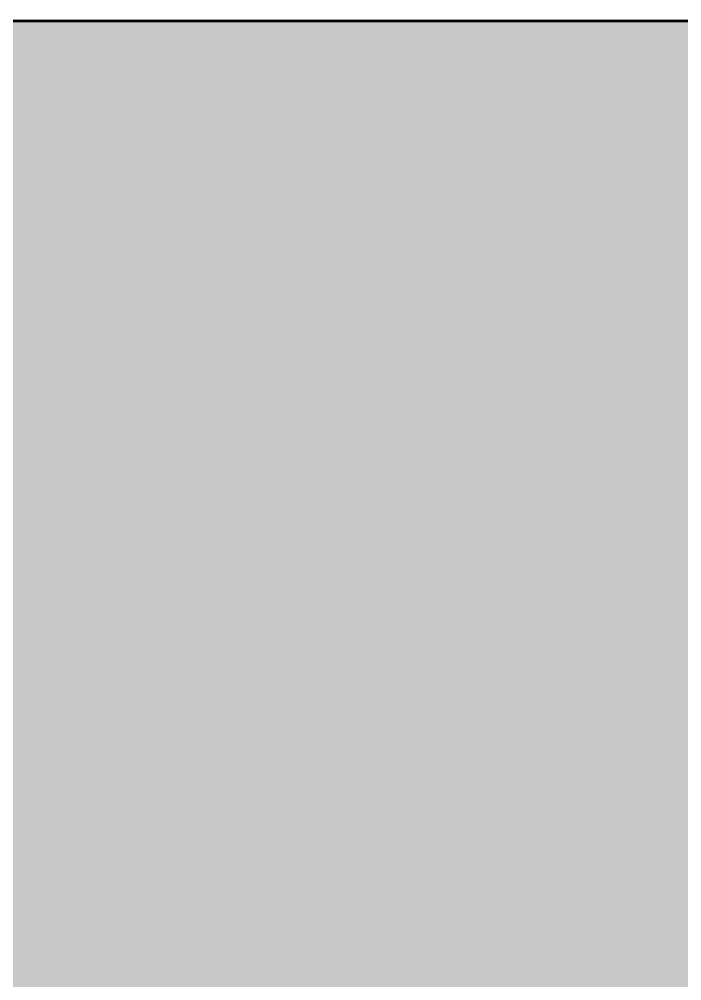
# Model space of a CAD drawing. Header units: millimetres. Extents: x 71 to 41929, y 71 to 131329.
# Drawn here: x 23157 to 23773, y 18083 to 18979 of the extents above; entities that cross this region are included whole.
import ezdxf

# ---------------------------------------------------------------- set-up
doc = ezdxf.new("R2010")
doc.units = ezdxf.units.MM
doc.layers.add('MODULE_ART', color=7, linetype='Continuous')
doc.layers.add('TANK', color=7, linetype='Continuous')

# ---------------------------------------------------------------- blocks, each defined once
blk = doc.blocks.new('atlancube_face')
at = {"true_color": 0x000000}
blk.add_solid([(-1.79, -1.79), (1151.79, -1.79), (-1.79, 781.79), (1151.79, 781.79)], dxfattribs=at)

msp = doc.modelspace()

# ---------------------------------------------------------------- linework, layer by layer
at = {"layer": 'TANK', "lineweight": 53}
msp.add_lwpolyline([(21197.64, 17416.94), (24647.64, 17416.94), (24647.64, 18976.94), (21197.64, 18976.94)], close=True, dxfattribs=at)

# ---------------------------------------------------------------- block references
at = {"layer": 'MODULE_ART'}
for p in [(22347.64, 18196.94), (23497.64, 18196.94), (22347.64, 17416.94), (23497.64, 17416.94)]:
    msp.add_blockref('atlancube_face', p, dxfattribs=at)

doc.saveas('drawing.dxf')
